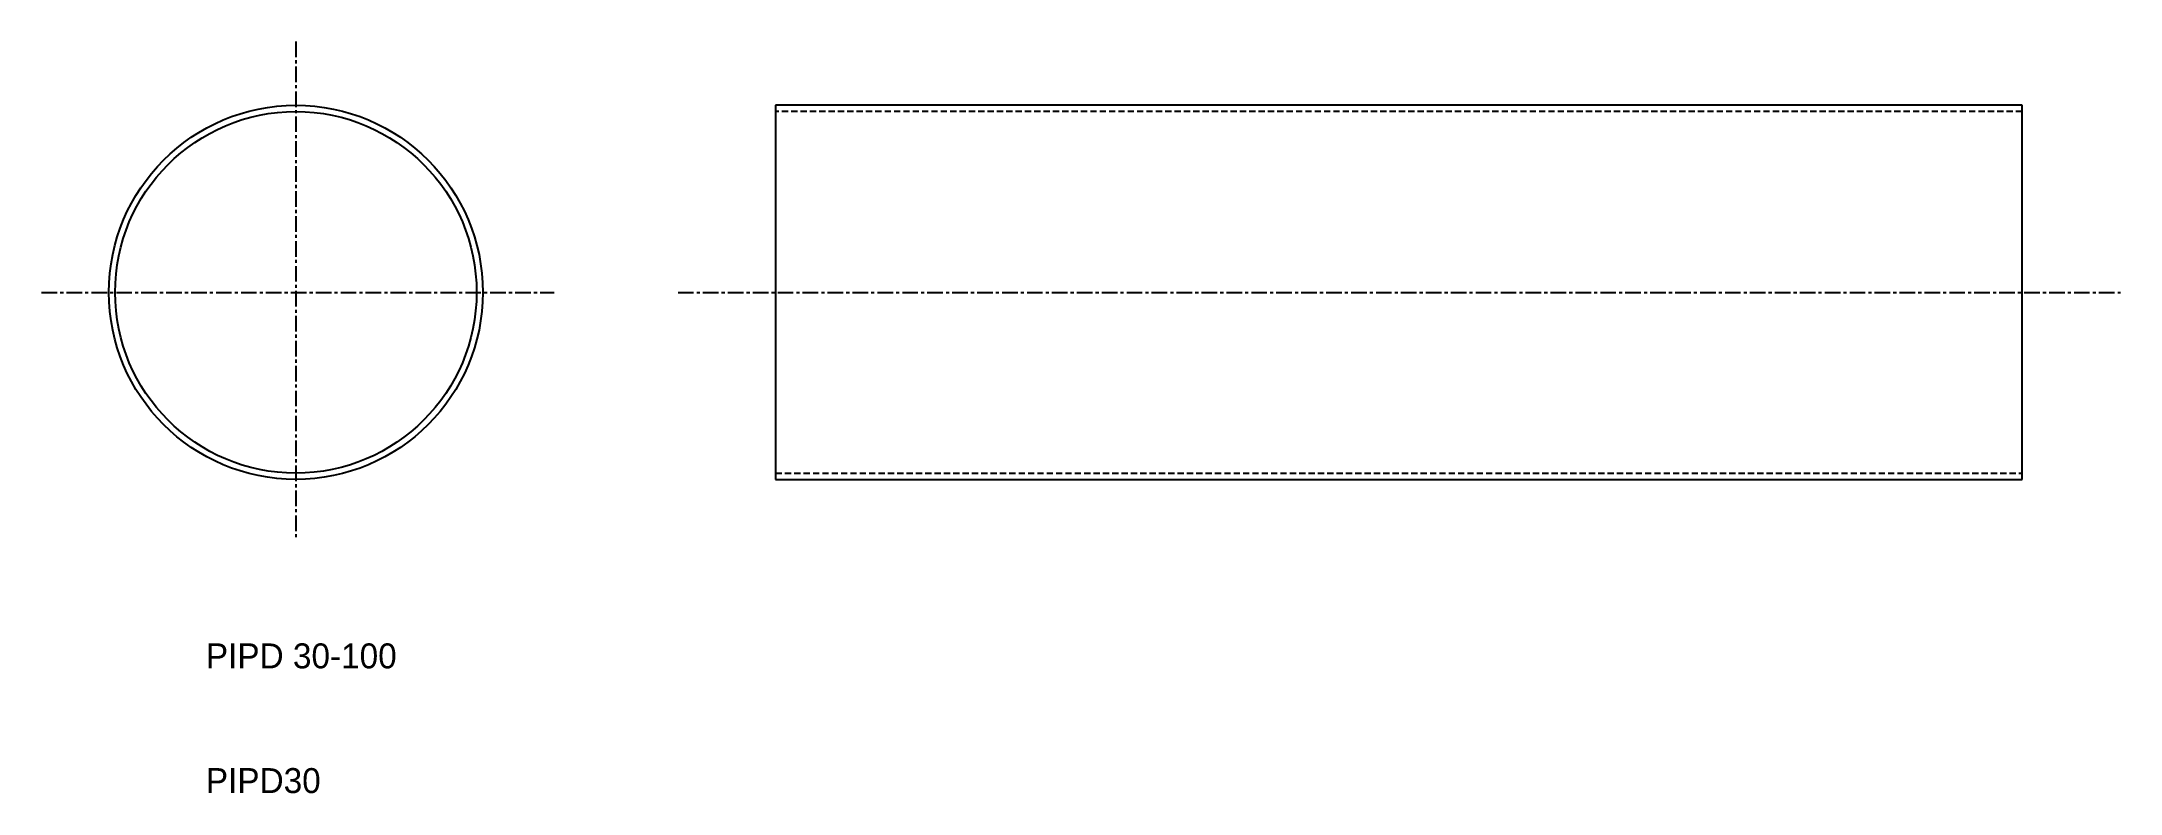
# Model space of a CAD drawing. Extents: x -3 to 164, y 10 to 70.
import ezdxf

# ---------------------------------------------------------------- set-up
doc = ezdxf.new("R2010")
doc.units = 0
doc.linetypes.add('CENTER', pattern=[2, 1.25, -0.25, 0.25, -0.25])
doc.linetypes.add('DASHED', pattern=[0.75, 0.5, -0.25])
doc.layers.get('0').update_dxf_attribs({"linetype": 'CONTINUOUS'})
doc.layers.add('CENTER', color=1, linetype='CENTER')

msp = doc.modelspace()

# ---------------------------------------------------------------- linework, layer by layer
at = {"color": 7, "linetype": 'CONTINUOUS'}
for p, q in [((155.71, 65.15), (55.71, 65.15)), ((55.71, 65.15), (55.71, 35.15)), ((155.71, 35.15), (155.71, 65.15)), ((55.71, 35.15), (155.71, 35.15))]:
    msp.add_line(p, q, dxfattribs=at)
at = {"color": 3, "linetype": 'DASHED'}
for p, q in [((155.71, 64.65), (55.71, 64.65)), ((55.71, 35.65), (155.71, 35.65))]:
    msp.add_line(p, q, dxfattribs=at)
at = {"color": 7, "linetype": 'CONTINUOUS'}
for radius in [15, 14.5]:
    msp.add_circle((17.22, 50.15), radius, dxfattribs=at)
at = {"layer": 'CENTER', "color": 1, "linetype": 'CENTER'}
for p, q in [((17.22, 70.26), (17.22, 30.29)), ((-3.18, 50.15), (37.95, 50.15)), ((47.88, 50.15), (163.6, 50.15))]:
    msp.add_line(p, q, dxfattribs=at)

# ---------------------------------------------------------------- texts
at = {"color": 7, "linetype": 'CONTINUOUS'}
for s, p in [('PIPD 30-100', (10, 20)), ('PIPD30', (10, 10))]:
    msp.add_text(s, height=2, dxfattribs=at).set_placement(p)

doc.saveas('drawing.dxf')
